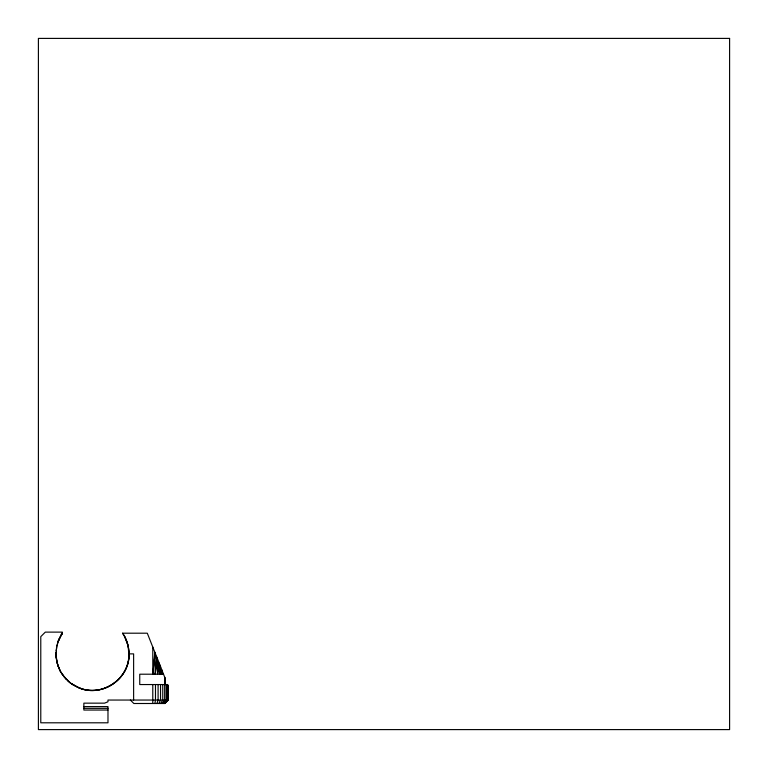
<?xml version="1.0" encoding="UTF-8"?>
<svg xmlns="http://www.w3.org/2000/svg" width="768" height="768" viewBox="0 0 768 768"><rect width="100%" height="100%" fill="white"/><g stroke="black" fill="none" stroke-linecap="round" stroke-linejoin="round"><path stroke-width="1.15" d="M164.122 703.498L167.357 700.051L167.357 684.547L167.962 685.43L168.058 700.051L168.163 685.92L168.058 700.051L164.669 703.498M56.006 656.035L56.006 652.445L56.822 661.834L56.006 656.035L56.563 647.482M167.962 685.43L167.357 700.051L168.048 685.651L168.298 700.051L164.851 703.498L133.834 703.498L130.387 700.051M168.058 700.051L168.298 686.266L167.616 684.547L139.747 684.547L139.747 674.208L163.526 674.208M156.403 658.704L156.451 656.333L156.538 658.704M133.622 700.051L133.622 653.875L129.005 653.875C129.936 678.125 102.902 697.229 80.362 688.339C77.827 687.322 84.134 689.635 84.48 689.52C89.53 690.566 94.723 690.614 99.792 689.664C109.891 687.562 118.896 681.082 124.099 672.173C131.088 660.259 130.522 644.506 122.592 633.197L147.293 633.197L164.928 677.76L164.928 684.547L164.65 677.059L164.659 685.104M160.109 668.314L160.262 665.962L160.282 668.314M129.005 653.875C129.965 679.498 100.003 698.707 77.136 687.024L79.315 687.917L71.021 683.414L76.694 686.794L73.21 684.912M152.784 647.078L152.784 674.208L154.829 652.243M152.784 674.208L155.165 653.078L155.165 674.208L156.835 657.312M162.307 671.126L161.741 674.208L161.722 669.658L159.696 674.208L159.677 664.493L157.488 674.208L158.774 662.208M159.696 674.208L160.608 666.845M56.054 651.024L57.811 642.509M155.165 674.208L157.478 658.925L157.488 674.208M154.886 703.498L155.482 700.051L155.482 684.547M56.794 646.061L58.195 641.251L62.39 632.122L45.302 632.122L40.781 636.643L40.781 722.803L107.981 722.803L107.981 706.598L83.856 706.598M156.912 703.498L158.093 700.051L158.093 684.547M58.195 641.251L62.39 633.197L60.096 637.018M158.822 703.498L160.541 700.051L160.541 684.547M61.162 635.203L62.39 633.197M160.541 703.498L162.758 700.051L162.758 684.547M162.029 703.498L164.669 700.051L164.669 684.547M163.229 703.498L166.214 700.051L166.214 684.547M56.083 656.909L56.026 652.589M83.856 708.326L107.981 708.326M107.981 710.045L83.856 710.045L83.856 703.152L104.534 703.152L107.981 701.779L107.981 700.051L168.298 700.051L168.298 686.266M73.392 685.027L69.302 682.118L67.104 680.122L70.368 682.954L63.686 676.32L66.518 679.574L60.835 672.077L63.187 675.696L59.933 670.464L57.034 662.602L58.291 666.739M122.592 633.197C127.094 639.878 129.37 647.99 128.947 656.035L128.16 646.061L124.704 636.672M58.598 667.469L60.422 671.386L57.965 665.856L56.16 657.562M152.784 684.547L152.784 703.498M59.77 637.69L58.061 641.731L59.77 637.69M729.6 38.4L38.4 38.4L38.4 729.6L729.6 729.6L729.6 38.4"/></g></svg>
